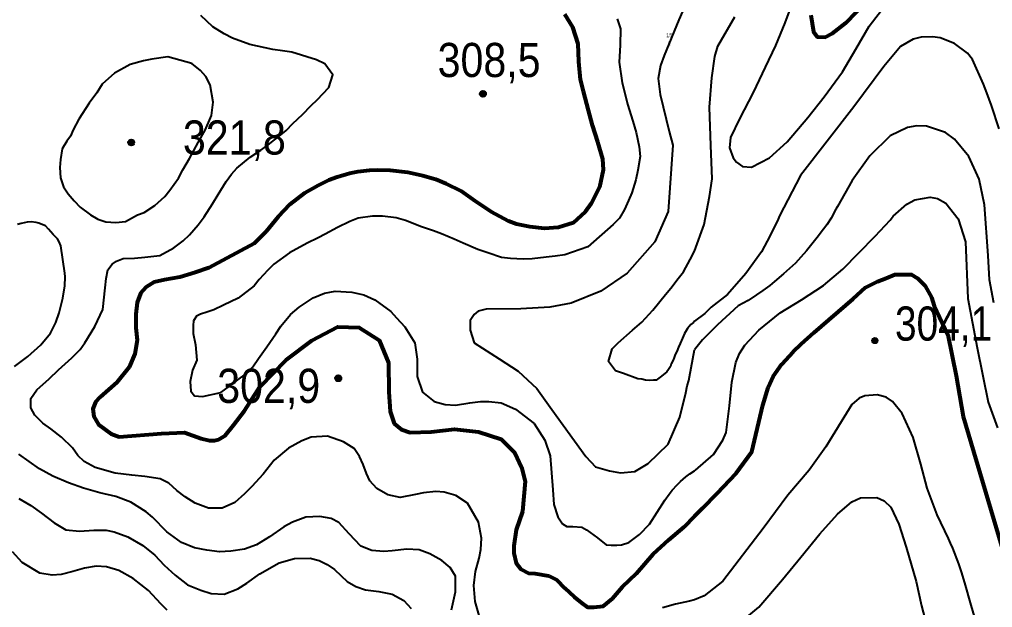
# Model space of a CAD drawing. Header units: metres. Extents: x 549268 to 556659, y 1838059 to 1844558.
# Drawn here: x 553664.2 to 554148.3, y 1839481.3 to 1839774.1 of the extents above; entities that cross this region are included whole.
import ezdxf
from ezdxf.enums import TextEntityAlignment as Align

# ---------------------------------------------------------------- set-up
doc = ezdxf.new("R2010")
doc.units = ezdxf.units.M
doc.header["$LTSCALE"] = 0.8
for name, color, linetype, lineweight in [('1', 7, 'Continuous', 25), ('2', 7, 'Continuous', 53), ('5', 7, 'Continuous', 13)]:
    doc.layers.add(name, color=color, linetype=linetype, lineweight=lineweight)
doc.layers.add('15', color=7, linetype='Continuous')

msp = doc.modelspace()

# ---------------------------------------------------------------- hatches: boundary and pattern name
at = {"layer": '5'}
for points in [[(553896.22, 1839737.09, 1), (553893.22, 1839737.09, 1)], [(553721.25, 1839712.82, 1), (553718.25, 1839712.82, 1)], [(554091.22, 1839614.2, 1), (554088.22, 1839614.2, 1)], [(553824.25, 1839595.44, 1), (553821.25, 1839595.44, 1)]]:
    msp.add_hatch(color=256, dxfattribs=at).paths.add_polyline_path(points)

# ---------------------------------------------------------------- linework, layer by layer
at = {"layer": '1'}
for points in [[(554049.26, 1839784.23), (554044.86, 1839772.42), (554040.2, 1839761.15), (554035.12, 1839750.39), (554029.21, 1839737.76), (554022.34, 1839724.56), (554017.84, 1839715.27), (554017.45, 1839710.27), (554019.27, 1839705.16), (554020.88, 1839703.01), (554023.92, 1839700.87), (554028.3, 1839700.61), (554037.29, 1839705.15), (554046.05, 1839713.14), (554056.42, 1839725.23), (554064.44, 1839735.65), (554073.65, 1839747.99), (554080.26, 1839759.39), (554086.86, 1839770.78), (554094.64, 1839780.9)], [(553995.15, 1839780.78), (553992.13, 1839774), (553984.86, 1839756.14), (553983.05, 1839751.15), (553981.91, 1839744.79), (553982.88, 1839736.79), (553987.46, 1839718.33), (553989.28, 1839711.58), (553986.96, 1839678.55), (553980.19, 1839663.35), (553966.42, 1839647.72), (553953.31, 1839638.86), (553938.65, 1839632.83), (553927.94, 1839630.93), (553913.58, 1839630.04), (553896.33, 1839629.89), (553892.44, 1839628.78), (553890.4, 1839627.19), (553888.36, 1839624.24), (553888.36, 1839619.47), (553890.45, 1839613.02), (553902.79, 1839605.05), (553912.27, 1839599.06), (553921.51, 1839590.39), (553929.02, 1839579.95), (553945.91, 1839556.46), (553950.71, 1839551.32), (553957.75, 1839549.4), (553963.19, 1839548.43), (553970.23, 1839549.08), (553976.95, 1839552.93), (553986.87, 1839562.56), (553992.63, 1839576.03), (553995.71, 1839588.16), (553996.36, 1839591.75), (553997.11, 1839594.39), (553997.57, 1839596.24), (554000, 1839609.56)], [(553753.04, 1839671.91), (553756.13, 1839675.76), (553760.22, 1839682.33), (553762.97, 1839686.92), (553767.06, 1839693.48), (553769.66, 1839697.02), (553772.32, 1839700.05), (553779, 1839705.46), (553784.2, 1839709.03), (553787.94, 1839711.65), (553793.32, 1839716.01), (553796.77, 1839718.87), (553800.18, 1839722.23), (553805, 1839726.8), (553809.32, 1839731.3), (553812.26, 1839734.1), (553818.09, 1839740.2), (553820.13, 1839746.54), (553816.02, 1839751.94), (553811.88, 1839754.08), (553799.64, 1839757.81), (553795.01, 1839758.47), (553790.13, 1839759.1), (553778.8, 1839761.63), (553770.12, 1839764.83), (553765.99, 1839766.98), (553760.39, 1839770.52), (553754.32, 1839776.1)], [(553961.54, 1839774.47), (553963.14, 1839769.44), (553962.99, 1839761.36), (553962.49, 1839752.85), (553964.02, 1839742.49), (553965.36, 1839737.43), (553966.61, 1839731.98), (553969.23, 1839723.55), (553970.91, 1839717.76), (553972.47, 1839710.64), (553972.87, 1839705.88), (553971.81, 1839699), (553970.77, 1839694.2), (553968.74, 1839687.86), (553967.22, 1839683.93), (553965.11, 1839679.53), (553962.59, 1839675.22), (553959.56, 1839672.03), (553946.87, 1839660.88), (553935.48, 1839656.89), (553930.73, 1839656.24), (553926.11, 1839655.73), (553919.17, 1839654.96), (553914.77, 1839654.74), (553908.49, 1839655.09), (553904.01, 1839655.63), (553897.13, 1839657.87), (553892.14, 1839659.53), (553884.89, 1839662.76), (553880.38, 1839664.74), (553874.1, 1839667.43), (553870.16, 1839668.94), (553864.22, 1839670.89), (553856.2, 1839674.04), (553851.64, 1839675.36), (553844.79, 1839676.16), (553839.85, 1839676.14), (553832.68, 1839675.09), (553828.57, 1839673.47), (553822.4, 1839670.45), (553816.25, 1839667.17), (553812.68, 1839665.35), (553807.26, 1839662.67), (553798.54, 1839657.94), (553790.71, 1839652.26), (553787.66, 1839649.32), (553783.48, 1839644.7), (553780.92, 1839641.44), (553772.89, 1839635.4), (553765.66, 1839631.78), (553760.85, 1839629.56), (553757.44, 1839628.36), (553754.22, 1839627.35)], [(554000, 1839658.74), (554004.8, 1839671.99), (554007.51, 1839685.96), (554008.76, 1839694.72), (554008.09, 1839711.37), (554007.47, 1839730.42), (554008.6, 1839745.05), (554010.11, 1839755.72), (554011.59, 1839760.8), (554020.11, 1839775.35)], [(554151.61, 1839719.7), (554147.8, 1839731.26), (554145.48, 1839737.56), (554143.8, 1839741.95), (554138.29, 1839754.24), (554135.76, 1839757.33), (554129.31, 1839762.2), (554122.16, 1839764.92), (554118.39, 1839765.51), (554112.76, 1839765.31), (554108.8, 1839764.31), (554102.54, 1839760.63), (554094.2, 1839750.62), (554079.2, 1839730.59), (554052.74, 1839696.39), (554042.32, 1839676.37), (554041.59, 1839674.7), (554037.63, 1839666.57), (554033.25, 1839658.43), (554025.54, 1839647.59), (554016.37, 1839637.16), (554008.25, 1839630.9), (554005.06, 1839627.78), (554000, 1839623.85)], [(554148.89, 1839633.06), (554146.79, 1839644.52), (554146.02, 1839656.6), (554144.28, 1839681.83), (554141.65, 1839694.59), (554136.41, 1839705.84), (554129.3, 1839714.54), (554124.79, 1839717.84), (554115.48, 1839721.06), (554110.55, 1839721.21), (554105.89, 1839720.36), (554097.35, 1839716.2), (554087.26, 1839706.16), (554078.35, 1839693.98), (554071.04, 1839681.02), (554070.25, 1839679.61), (554067.89, 1839675.17), (554065.75, 1839671.85), (554064.21, 1839669.7), (554060.99, 1839665.49), (554055.74, 1839658.86), (554052.96, 1839655.68), (554050.17, 1839652.83), (554044.28, 1839647.41), (554039.81, 1839643.57), (554037.53, 1839641.72), (554034, 1839639.07), (554030.87, 1839636.95), (554026.69, 1839634.13), (554021.66, 1839631.52), (554011.45, 1839622.13), (554003.95, 1839614.63), (554000, 1839609.56)], [(554000, 1839549.4), (554000.47, 1839549.73), (554009.39, 1839557.46), (554014.14, 1839564.55), (554015.68, 1839568.5), (554017.35, 1839581.68), (554018.51, 1839593.58), (554020.52, 1839603.26), (554022.35, 1839607.77), (554025.03, 1839611.98), (554031.99, 1839619.37), (554042.62, 1839627.95), (554053.19, 1839634.52), (554064.18, 1839641.62), (554073.73, 1839649.7), (554081.72, 1839657.93), (554089.94, 1839666.19), (554097.39, 1839674.23), (554098.83, 1839676.16), (554105.54, 1839682.19), (554109.65, 1839684.25), (554117.27, 1839685.6), (554120.95, 1839684.94), (554125.04, 1839682.64), (554131.1, 1839674.89), (554134.83, 1839663.42), (554135.94, 1839635.15), (554140.59, 1839610.65), (554146.06, 1839583.58), (554150.71, 1839570.85)], [(553661.72, 1839601.25), (553668.33, 1839606.27), (553674.84, 1839612.06), (553679.53, 1839617.91), (553682.19, 1839623.27), (553683.88, 1839628.01), (553685.8, 1839635.37), (553686.69, 1839641.46), (553686.84, 1839646.02), (553686.75, 1839647.79), (553684.66, 1839661.32), (553683.86, 1839663.33), (553683.03, 1839664.86), (553680.98, 1839667.02), (553678.67, 1839669.73), (553677.17, 1839671.28), (553675.87, 1839671.8), (553673.77, 1839672.62), (553672.39, 1839673.04), (553670.06, 1839673.36), (553667.99, 1839673.13), (553665.09, 1839672.53), (553663.25, 1839671.94)], [(553893.21, 1839476.14), (553890.88, 1839484.34), (553890.26, 1839492.33), (553891.07, 1839499.18), (553892.93, 1839505.89), (553893.62, 1839510.26), (553894.05, 1839515.77), (553892.52, 1839523.79), (553887.05, 1839533.34), (553881.17, 1839537.11), (553875.4, 1839538.69), (553871.32, 1839539.15), (553865.15, 1839538.47), (553861.21, 1839537.64), (553853.59, 1839536.02), (553847.45, 1839537.43), (553842.03, 1839540.6), (553838.49, 1839544.38), (553836.78, 1839548.09), (553835.13, 1839552.46), (553833.25, 1839556.54), (553830.6, 1839560.54), (553825.29, 1839563.86), (553817.44, 1839566.64), (553809.3, 1839566.13), (553804.56, 1839564.31), (553798.08, 1839560.6), (553790.93, 1839554.61), (553785.33, 1839547.62), (553779.76, 1839541.55), (553776.13, 1839537.9), (553771.27, 1839533.59), (553765.07, 1839530.83), (553758.19, 1839530.72), (553751.54, 1839533.24), (553746.52, 1839536.33), (553742.38, 1839539.64), (553738.47, 1839543.24), (553734.08, 1839545.36), (553726.54, 1839546.48), (553720.09, 1839547.2), (553711.78, 1839548.24), (553701.85, 1839551.05), (553696.31, 1839554.08), (553693.26, 1839556.99), (553690.49, 1839560.85), (553685.1, 1839566.11), (553679.71, 1839570.2), (553675.75, 1839573.14), (553671.81, 1839577), (553669.84, 1839580.69), (553669.85, 1839585.37), (553672.88, 1839589.73), (553678.91, 1839595.21), (553683.62, 1839599.63), (553690.25, 1839605.56), (553694.34, 1839609.78), (553696.71, 1839613.04), (553701.66, 1839621.26), (553705.67, 1839629.76), (553706.86, 1839640.44), (553707.26, 1839645.07), (553708.06, 1839649.5), (553710.27, 1839652.31), (553712.48, 1839653.72), (553715.69, 1839655.13), (553721.31, 1839655.33), (553726.53, 1839655.74), (553733.96, 1839656.54), (553741.04, 1839660.45), (553745.61, 1839663.81), (553748.79, 1839666.89), (553753.04, 1839671.91)], [(554000, 1839623.85), (553999.48, 1839623.29), (553998.08, 1839622.19), (553996.5, 1839620.21), (553994.98, 1839617.67), (553994.08, 1839615.48), (553992.87, 1839612.69), (553992.01, 1839610.98), (553991.11, 1839608.8), (553990.43, 1839607.3), (553989.92, 1839605.82), (553989.32, 1839604.42), (553988.38, 1839602.61), (553987.96, 1839601.24), (553986.98, 1839599.8), (553986.25, 1839598.67), (553984.33, 1839597.13), (553982.94, 1839596.03), (553980.91, 1839594.57), (553979.6, 1839594.43), (553977.52, 1839594.39), (553975.6, 1839594.56), (553973.85, 1839594.93), (553971.83, 1839595.18), (553964.7, 1839597.83), (553960.69, 1839599.19), (553957.18, 1839603.88), (553959.1, 1839610.07), (553962.01, 1839613.12), (553969.13, 1839619.37), (553973.76, 1839623.39), (553979.22, 1839629.32), (553985.51, 1839637.17), (553988.28, 1839640.33), (553991.91, 1839645.16), (553994.54, 1839648.44), (553997.89, 1839654.66), (554000, 1839658.74)], [(553754.22, 1839627.35), (553752.22, 1839626.34), (553750.81, 1839624.13), (553750.61, 1839621.71), (553750.61, 1839617.69), (553751.82, 1839612.05), (553752.41, 1839604.47), (553750.23, 1839599.42), (553749.03, 1839593.83), (553749.37, 1839589.04), (553751.18, 1839586.77), (553755.25, 1839586.32), (553764.33, 1839588.36), (553768.07, 1839590.98), (553774.78, 1839596.14), (553780.21, 1839601.16), (553783.02, 1839605.24), (553787.3, 1839611.18), (553791.68, 1839617.51), (553794.11, 1839621.42), (553798.94, 1839627.16), (553803.34, 1839630.89), (553810.26, 1839635.43), (553815.97, 1839637.88), (553821.19, 1839638.84), (553829.44, 1839638.32), (553835.44, 1839637.03), (553840.92, 1839634.51), (553848.85, 1839628.62), (553851.79, 1839625.56), (553855.92, 1839621.08), (553860.83, 1839613.16), (553861.99, 1839604.97), (553862.04, 1839596.26), (553864.71, 1839588.49), (553870.42, 1839583.92), (553875.93, 1839582.31), (553881.15, 1839582.11), (553888.18, 1839583.27), (553893.58, 1839583.87), (553897.6, 1839583.92), (553903.8, 1839583.17), (553910.9, 1839580.05), (553920.15, 1839572.88), (553925.48, 1839564.62), (553928.15, 1839556.85), (553929.47, 1839539.94), (553929.99, 1839532.6), (553931.95, 1839526.44), (553934.3, 1839522.91), (553936.39, 1839521.6), (553939.52, 1839521.6), (553943.96, 1839521.34), (553946.31, 1839520.03), (553951.67, 1839515.97), (553956.11, 1839512.43), (553958.59, 1839512.3), (553961.33, 1839512.3), (553963.68, 1839512.43), (553967.34, 1839513.74), (553972.7, 1839517.67), (553977.53, 1839522.78), (553985.23, 1839534.76), (553987.37, 1839537.66), (553988.86, 1839539.72), (553991.4, 1839542.47), (553993.03, 1839544.07), (553995.72, 1839546.36), (553997.74, 1839547.82), (554000, 1839549.4)], [(554131.48, 1839503.05), (554128.45, 1839510.77), (554127.4, 1839513.26), (554126.28, 1839515.68), (554120.68, 1839527.53), (554115.78, 1839540.73), (554112.55, 1839552.7), (554108.84, 1839565.96), (554103.3, 1839577.89), (554098.5, 1839583.94), (554095.36, 1839586.04), (554090.93, 1839587.25), (554084.73, 1839586.67), (554081.96, 1839585.48), (554078.28, 1839582.35), (554072.96, 1839573.78), (554065.25, 1839561.3), (554057.02, 1839549.62), (554046.41, 1839537.32), (554034.13, 1839520.66), (554014.15, 1839494.42), (554004.79, 1839487.13), (554000, 1839485.18)], [(553680.74, 1839546.64), (553674.1, 1839550.33), (553669.02, 1839553.93), (553663.8, 1839557.65)], [(553879.11, 1839480.18), (553881.12, 1839489.12), (553881.04, 1839496.91), (553878.36, 1839501.17), (553874.34, 1839504.63), (553868.38, 1839508), (553862.95, 1839510), (553856.93, 1839510.38), (553849.62, 1839509.45), (553845.48, 1839509.25), (553839.46, 1839509.63), (553834, 1839511.89), (553828.13, 1839518), (553823.08, 1839523.69), (553819.23, 1839525.61), (553813.52, 1839526.67), (553806.67, 1839526.3), (553799.93, 1839523.74), (553795.75, 1839521.46), (553788.5, 1839516.5), (553782.04, 1839512.54), (553776.04, 1839510.32), (553769.39, 1839509.32), (553763.71, 1839508.96), (553757.37, 1839509.82), (553751.26, 1839510.97), (553744.73, 1839513.63), (553737.51, 1839518.95), (553730.32, 1839526.35), (553727.18, 1839528.87), (553719.62, 1839533.76), (553712.03, 1839536.56), (553704.15, 1839538.42), (553695.96, 1839540.77), (553688.51, 1839543.46), (553680.74, 1839546.64)], [(554000, 1839462.41), (554011.09, 1839467.04), (554022.12, 1839473.29), (554032.05, 1839481.51), (554043.7, 1839495.25), (554052.82, 1839506.41), (554062.31, 1839518.03), (554071.15, 1839527.8), (554078.27, 1839533.96), (554082.52, 1839535.88), (554090.71, 1839536.03), (554094.37, 1839534.47), (554097.59, 1839531.34), (554101.65, 1839522.74), (554105.34, 1839511.35), (554110.31, 1839494.21), (554112.95, 1839482.15), (554117.12, 1839466.33), (554121.86, 1839453.94), (554128.11, 1839443.03), (554137.76, 1839435.29), (554149.98, 1839428.87)], [(553663.89, 1839535.55), (553669.74, 1839532.03), (553675.1, 1839528.2), (553681.35, 1839523.43), (553687.31, 1839520.05), (553694.02, 1839519.36), (553701.13, 1839519.75), (553707.24, 1839519.78), (553711.35, 1839519.06), (553718, 1839516.54), (553725.51, 1839512.16), (553731.5, 1839507.36), (553736.21, 1839502.42), (553741.57, 1839497.42), (553747.82, 1839492.64), (553754.35, 1839489.98), (553759.6, 1839488.35), (553766.03, 1839487.88), (553772.88, 1839490.59), (553777.25, 1839493.41), (553783.77, 1839498.03), (553793.31, 1839503.5), (553800.99, 1839505.78), (553808.79, 1839505.86), (553813.21, 1839504.66), (553817.32, 1839502.77), (553820.86, 1839500.17), (553824.2, 1839497.02), (553827.11, 1839494.22), (553831.42, 1839491.7), (553836.27, 1839490.16), (553842.86, 1839489.32), (553849.51, 1839487.98), (553855.45, 1839484.86), (553859.01, 1839480.83)], [(553696.57, 1839500.91), (553690.78, 1839499.24), (553684.95, 1839497.81), (553680.44, 1839497.45), (553674.36, 1839498.34), (553665.57, 1839503.74), (553660.69, 1839509.06)], [(553737.64, 1839479.95), (553734.56, 1839483.12), (553728.37, 1839489.72), (553720.81, 1839495.78), (553713.62, 1839499.67), (553707.43, 1839501.59), (553702.31, 1839501.94), (553696.57, 1839500.91)], [(554149.57, 1839456.55), (554147.86, 1839458.55), (554147.07, 1839459.59), (554145.02, 1839462.8), (554143.83, 1839465.05), (554141.78, 1839469.7), (554140.21, 1839473.92), (554139.26, 1839476.77), (554137.54, 1839482.51), (554134.5, 1839493.62), (554132.83, 1839499.13), (554131.48, 1839503.05)], [(554000, 1839485.18), (553997.52, 1839484.38), (553990.53, 1839482.96), (553984.1, 1839481.08)]]:
    msp.add_lwpolyline(points, dxfattribs=at)
msp.add_lwpolyline([(553737.99, 1839755.44), (553730.05, 1839754.31), (553725.86, 1839753.45), (553719.29, 1839751.69), (553711.43, 1839747.44), (553705.29, 1839741.83), (553702.63, 1839737.63), (553698.91, 1839732.41), (553693.68, 1839724.42), (553690.88, 1839719.17), (553689.52, 1839716.06), (553687.65, 1839713.59), (553685.48, 1839709.73), (553684.51, 1839704.44), (553684.31, 1839700.41), (553684.62, 1839695.26), (553686.15, 1839690.77), (553688.47, 1839687.28), (553691.31, 1839683.84), (553694.38, 1839680.68), (553699.46, 1839676.84), (553703.07, 1839674.65), (553707.1, 1839673.28), (553712.18, 1839672.93), (553716.9, 1839673.58), (553722.95, 1839676.89), (553726.24, 1839677.93), (553731.44, 1839681.5), (553736.41, 1839685.95), (553738.93, 1839689.09), (553743.22, 1839695.02), (553745.48, 1839699.3), (553748.77, 1839704.87), (553753.08, 1839712.88), (553756.57, 1839718.99), (553759.66, 1839726.35), (553760.5, 1839732.95), (553759.02, 1839741.63), (553756.89, 1839745.69), (553754.2, 1839748.77), (553749.84, 1839752.1)], close=True, dxfattribs=at)
at = {"layer": '2'}
for points in [[(554057.91, 1839776.33), (554059.15, 1839767.94), (554060.95, 1839765.39), (554065.06, 1839765.34), (554068.45, 1839767.06), (554075.25, 1839772.46), (554085.5, 1839783.03)], [(553935.28, 1839776.78), (553939.24, 1839770.32), (553941.97, 1839762.04), (553942.31, 1839753.1), (553943.15, 1839744.22), (553944.58, 1839738.39), (553947.05, 1839728.91), (553949.04, 1839721.46), (553951.78, 1839713.18), (553954.14, 1839704.72), (553954.62, 1839699.18), (553952.7, 1839690.65), (553948.52, 1839682.52), (553945.6, 1839678.29), (553939.57, 1839672.82), (553932.15, 1839670.57), (553925.44, 1839670.09), (553918.07, 1839670.84), (553911.42, 1839672.19), (553907.48, 1839673.7), (553898.78, 1839678.34), (553890.79, 1839683.57), (553883.86, 1839688.66), (553876.44, 1839692.26), (553871.38, 1839694.44), (553864.82, 1839696.19), (553857.34, 1839697.96), (553848.52, 1839698.94), (553842.52, 1839699.06), (553838.38, 1839698.87), (553832.47, 1839698.22), (553828.27, 1839697.36), (553822.22, 1839695.66), (553818.11, 1839694.03), (553812.68, 1839691.36), (553805.94, 1839687.62), (553798.62, 1839682), (553792.94, 1839675.79), (553786.85, 1839668.48), (553780.87, 1839662.49), (553758.42, 1839650.44), (553751.62, 1839648.09), (553743.99, 1839645.87), (553736.37, 1839644.46), (553731.15, 1839643.25), (553727.13, 1839640.84), (553724.32, 1839637.62), (553722.72, 1839633.19), (553722.11, 1839627.35), (553722.11, 1839620.51), (553722.71, 1839614.46), (553721.51, 1839607.62), (553718.7, 1839600.98), (553712.55, 1839593.26), (553704.31, 1839586.09), (553702.05, 1839583.6), (553700.69, 1839580.19), (553701.14, 1839576.33), (553703.41, 1839572.47), (553709.75, 1839567.7), (553713.79, 1839566.26), (553734.76, 1839567.88), (553746.32, 1839568.46), (553754.57, 1839565.43), (553758.64, 1839564.52), (553761.13, 1839564.52), (553763.17, 1839564.98), (553766.57, 1839567.02), (553770.64, 1839572.02), (553776.08, 1839579.28), (553783.8, 1839591.13), (553796.76, 1839604.55), (553809.61, 1839614.26), (553822.6, 1839620.99), (553833.2, 1839620.76), (553843.07, 1839614.45), (553847.67, 1839603.16), (553847.86, 1839588.73), (553848.52, 1839578.83), (553850.56, 1839572.93), (553854.18, 1839569.98), (553858.48, 1839568.39), (553868.9, 1839568.84), (553880.59, 1839570.16), (553892.54, 1839568.85), (553903.87, 1839565.17), (553910.55, 1839558.39), (553913.94, 1839551.13), (553915.75, 1839544.09), (553914.4, 1839529.16), (553911.23, 1839520.02), (553910.1, 1839512.07), (553910.1, 1839508.44), (553911.31, 1839503.31), (553913.51, 1839500.37), (553917.32, 1839498.46), (553920.69, 1839498.16), (553927.57, 1839497.13)], [(554000, 1839526.8), (554003.91, 1839530.82), (554011.02, 1839538.13), (554020.66, 1839548.19), (554028.47, 1839558.75), (554034.01, 1839582.1), (554036.6, 1839590.77), (554039.19, 1839596.4), (554043.51, 1839602.47), (554049.13, 1839608.54), (554053.02, 1839612.44), (554059.57, 1839618.24), (554078.95, 1839634.97), (554085, 1839640.6), (554091.05, 1839643.64), (554095.37, 1839645.37), (554099.69, 1839647.1), (554104.44, 1839647.1), (554107.9, 1839647.1), (554110.92, 1839645.37), (554114.81, 1839641.47), (554117.84, 1839635.84), (554119.14, 1839631.5), (554125.95, 1839617.16), (554130.17, 1839596.66), (554133.65, 1839576.43), (554158.49, 1839492.35)], [(553927.57, 1839497.13), (553931.53, 1839495.07), (553935.49, 1839490.96), (553940.18, 1839486.55), (553943.55, 1839483.76), (553946.77, 1839481.55), (553949.85, 1839481.55), (553954.54, 1839481.99), (553959.23, 1839485.81), (553964.21, 1839491.55), (553971.1, 1839498.16), (553979.5, 1839507.85), (553987.16, 1839515.04), (553994.89, 1839521.54), (554000, 1839526.8)]]:
    msp.add_lwpolyline(points, dxfattribs=at)
at = {"layer": '5', "lineweight": 25}
for centre in [(553894.72, 1839737.09), (553719.75, 1839712.82), (553822.75, 1839595.44)]:
    msp.add_circle(centre, 1.5, dxfattribs=at)
at = {"layer": '5'}
msp.add_circle((554089.72, 1839614.2), 1.5, dxfattribs=at)

# ---------------------------------------------------------------- texts
at = {"layer": '15'}
for s, width, p in [('15', 0.95, (553987.45, 1839765.26)), ('1', 0.75, (553987.45, 1839761.26))]:
    msp.add_text(s, height=2, dxfattribs=dict(at, width=width)).set_placement(p, align=Align.CENTER)
at = {"layer": '5'}
for s, width, p in [('308,5', 0.9, (553872.2, 1839745.44)), ('321,8', 0.9, (553745.48, 1839706.85)), ('304,1', 0.85, (554099.72, 1839614.2)), ('302,9', 0.9, (553762.56, 1839583.19))]:
    msp.add_text(s, height=17, dxfattribs=dict(at, width=width)).set_placement(p)

doc.saveas('drawing.dxf')
